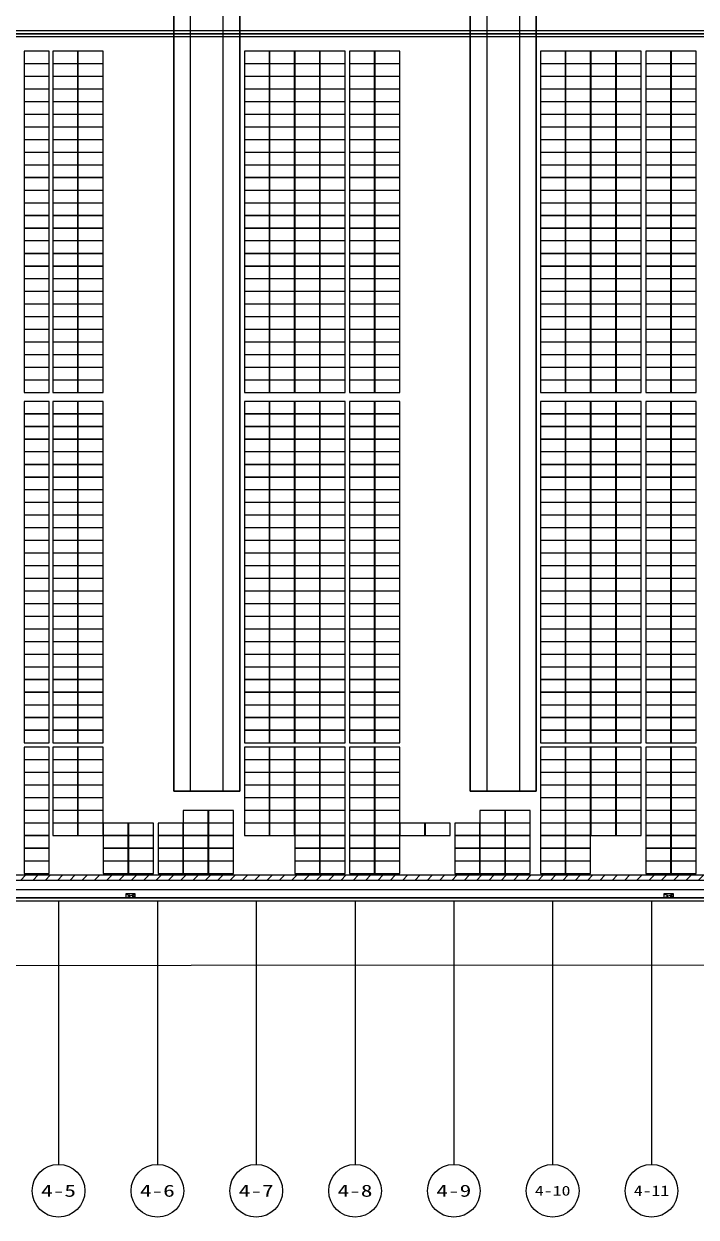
# Model space of a CAD drawing. Header units: metres. Extents: x 1218 to 2690, y 1163 to 1758.
# Drawn here: x 1769.1 to 1830.3, y 1307.3 to 1416 of the extents above; entities that cross this region are included whole.
import ezdxf
from ezdxf.enums import TextEntityAlignment as Align

# ---------------------------------------------------------------- set-up
doc = ezdxf.new("R2010")
doc.units = ezdxf.units.M
for name, color, linetype in [('AXIS', 3, 'Continuous'), ('AXIS_TEXT', 7, 'Continuous'), ('WALL', 9, 'Continuous'), ('单元区域外轮廓', 7, 'ByLayer'), ('屋脊线', 7, 'ByLayer'), ('电缆通道', 7, 'ByLayer'), ('组件', 7, 'ByLayer'), ('运维走道板', 1, 'Continuous'), ('逆变器', 7, 'ByLayer'), ('障碍物', 7, 'ByLayer')]:
    doc.layers.add(name, color=color, linetype=linetype)
doc.styles.add('COMPLEX', font='COMPLEX')

# ---------------------------------------------------------------- blocks, each defined once
blk = doc.blocks.new('_AXISO')
blk.add_circle((0, 0), 0.5)
at = {"layer": 'AXIS_TEXT', "style": 'COMPLEX', "width": 1.041667}
blk.add_attdef('A', text='', height=0.56, dxfattribs=at).set_placement((-0.25, -0.28), (0.25, -0.28), align=Align.FIT)
blk = doc.blocks.new('DT1')
at = {"layer": 'AXIS', "color": 252, "true_color": 0x939598}
for p, q in [((564760, 1865104), (564760, 1841104)), ((573760, 1865104), (573760, 1841104)), ((582760, 1865104), (582760, 1841104)), ((591760, 1865104), (591760, 1841104)), ((600760, 1865104), (600760, 1841104)), ((609760, 1865104), (609760, 1841104)), ((618760, 1865104), (618760, 1841104))]:
    blk.add_line(p, q, dxfattribs=at)
at = {"layer": 'WALL'}
for p, q in [((528310, 1944104), (681610, 1944104)), ((78160, 1865404), (1243360, 1865404)), ((77860, 1865104), (1243660, 1865104))]:
    blk.add_line(p, q, dxfattribs=at)
for points in [[(581260, 1875104), (581260, 2013104), (575260, 2013104), (575260, 1875104)], [(608260, 1875104), (608260, 2013104), (602260, 2013104), (602260, 1875104)], [(528310, 1944404), (681610, 1944404), (681610, 1943804), (528310, 1943804)]]:
    blk.add_lwpolyline(points, close=True, dxfattribs=at)
for points in [[(579760, 1875104), (579760, 2013104), (576760, 2013104), (576760, 1875104), (579760, 1875104)], [(606760, 1875104), (606760, 2013104), (603760, 2013104), (603760, 1875104), (606760, 1875104)], [(681610, 1866104), (528310, 1866104)]]:
    blk.add_lwpolyline(points, dxfattribs=at)
at = {"layer": 'AXIS', "color": 252, "true_color": 0x939598}
ref = blk.add_blockref('_AXISO', (564760, 1838704), dxfattribs=dict(at, xscale=4800, yscale=4800, zscale=4800))
ref.add_attrib('A', '4-5', dxfattribs={"layer": 'AXIS_TEXT', "height": 1093.7}).set_placement((563171, 1838157), (566348, 1838157), align=Align.FIT)
ref = blk.add_blockref('_AXISO', (573760, 1838704), dxfattribs=dict(at, xscale=4800, yscale=4800, zscale=4800))
ref.add_attrib('A', '4-6', dxfattribs={"layer": 'AXIS_TEXT', "height": 1093.7}).set_placement((572171, 1838157), (575348, 1838157), align=Align.FIT)
ref = blk.add_blockref('_AXISO', (582760, 1838704), dxfattribs=dict(at, xscale=4800, yscale=4800, zscale=4800))
ref.add_attrib('A', '4-7', dxfattribs={"layer": 'AXIS_TEXT', "height": 1093.7}).set_placement((581171, 1838157), (584348, 1838157), align=Align.FIT)
ref = blk.add_blockref('_AXISO', (591760, 1838704), dxfattribs=dict(at, xscale=4800, yscale=4800, zscale=4800))
ref.add_attrib('A', '4-8', dxfattribs={"layer": 'AXIS_TEXT', "height": 1093.7}).set_placement((590171, 1838157), (593348, 1838157), align=Align.FIT)
ref = blk.add_blockref('_AXISO', (600760, 1838704), dxfattribs=dict(at, xscale=4800, yscale=4800, zscale=4800))
ref.add_attrib('A', '4-9', dxfattribs={"layer": 'AXIS_TEXT', "height": 1093.7}).set_placement((599171, 1838157), (602348, 1838157), align=Align.FIT)
ref = blk.add_blockref('_AXISO', (609760, 1838704), dxfattribs=dict(at, xscale=4800, yscale=4800, zscale=4800))
ref.add_attrib('A', '4-10', dxfattribs={"layer": 'AXIS_TEXT', "height": 894.9}).set_placement((608141, 1838256), (611379, 1838256), align=Align.FIT)
ref = blk.add_blockref('_AXISO', (618760, 1838704), dxfattribs=dict(at, xscale=4800, yscale=4800, zscale=4800))
ref.add_attrib('A', '4-11', dxfattribs={"layer": 'AXIS_TEXT', "height": 953}).set_placement((617149, 1838227), (620371, 1838227), align=Align.FIT)
blk = doc.blocks.new('*U582')
at = {"layer": '单元区域外轮廓', "color": 2}
blk.add_polyline3d([(582600, -78700, 12000), (-582600, -78700, 12000), (-582600, 78700, 12000), (582600, 78700, 12000)], close=True, dxfattribs=at)
at = {"flags": 1}
for tag in ['unit_id', 'unit_name', 'parapet_height', 'ground_elevation', 'is_enable_parapet']:
    blk.add_attdef(tag, (0, 0), '', height=2.5, dxfattribs=at)
blk = doc.blocks.new('*U583')
at = {"layer": '屋脊线', "color": 30}
for p, q in [((582600, 0, 16000), (-582600, 0, 16000)), ((-582600, -78700, 12000), (582600, -78700, 12000))]:
    blk.add_line(p, q, dxfattribs=at)
at = {"flags": 1}
for tag in ['unit_id', 'unit_name']:
    blk.add_attdef(tag, (0, 0), '', height=2.5, dxfattribs=at)
blk = doc.blocks.new('*U584')
at = {"color": 0}
blk.add_polyline3d([(0, 0, 0), (228, 0, 0), (228, 113, 6), (0, 113, 6)], close=True, dxfattribs=at)
at = {"flags": 1}
for tag in ['silicon-material', 'panel-length', 'panel-width', 'panel-height', 'mounting-hole-spacing1', 'mounting-hole-spacing2', 'userid', 'module-material', 'theme', 'name', 'vmpo', 'voco', 'pmax', 'company-name', 'note', 'id', 'impo', 'isco']:
    blk.add_attdef(tag, (0, 0), '', height=2.5, dxfattribs=at)
blk = doc.blocks.new('*U585')
at = {"layer": '组件', "color": 180}
for p in [(-9914, -272, 1596), (-9653, -272, 1596), (-9423, -272, 1596), (-7908, -272, 1596), (-7678, -272, 1596), (-7449, -272, 1596), (-7219, -272, 1596), (-6951, -272, 1596), (-6721, -272, 1596), (-5211, -272, 1596), (-4982, -272, 1596), (-4752, -272, 1596), (-4522, -272, 1596), (-4252, -272, 1596), (-4022, -272, 1596), (-9914, -387, 1590), (-9653, -387, 1590), (-9423, -387, 1590), (-7908, -387, 1590), (-7678, -387, 1590), (-7449, -387, 1590), (-7219, -387, 1590), (-6951, -387, 1590), (-6721, -387, 1590), (-5211, -387, 1590), (-4982, -387, 1590), (-4752, -387, 1590), (-4522, -387, 1590), (-4252, -387, 1590), (-4022, -387, 1590), (-9914, -502, 1584), (-9653, -502, 1584), (-9423, -502, 1584), (-7908, -502, 1584), (-7678, -502, 1584), (-7449, -502, 1584), (-7219, -502, 1584), (-6951, -502, 1584), (-6721, -502, 1584), (-5211, -502, 1584), (-4982, -502, 1584), (-4752, -502, 1584), (-4522, -502, 1584), (-4252, -502, 1584), (-4022, -502, 1584), (-9914, -618, 1579), (-9653, -618, 1579), (-9423, -618, 1579), (-7908, -618, 1579), (-7678, -618, 1579), (-7449, -618, 1579), (-7219, -618, 1579), (-6951, -618, 1579), (-6721, -618, 1579), (-5211, -618, 1579), (-4982, -618, 1579), (-4752, -618, 1579), (-4522, -618, 1579), (-4252, -618, 1579), (-4022, -618, 1579), (-9914, -733, 1573), (-9653, -733, 1573), (-9423, -733, 1573), (-7908, -733, 1573), (-7678, -733, 1573), (-7449, -733, 1573), (-7219, -733, 1573), (-6951, -733, 1573), (-6721, -733, 1573), (-5211, -733, 1573), (-4982, -733, 1573), (-4752, -733, 1573), (-4522, -733, 1573), (-4252, -733, 1573), (-4022, -733, 1573), (-9914, -848, 1567), (-9653, -848, 1567), (-9423, -848, 1567), (-7908, -848, 1567), (-7678, -848, 1567), (-7449, -848, 1567), (-7219, -848, 1567), (-6951, -848, 1567), (-6721, -848, 1567), (-5211, -848, 1567), (-4982, -848, 1567), (-4752, -848, 1567), (-4522, -848, 1567), (-4252, -848, 1567), (-4022, -848, 1567), (-9914, -963, 1561), (-9653, -963, 1561), (-9423, -963, 1561), (-7908, -963, 1561), (-7678, -963, 1561), (-7449, -963, 1561), (-7219, -963, 1561), (-6951, -963, 1561), (-6721, -963, 1561), (-5211, -963, 1561), (-4982, -963, 1561), (-4752, -963, 1561), (-4522, -963, 1561), (-4252, -963, 1561), (-4022, -963, 1561), (-9914, -1079, 1555), (-9653, -1079, 1555), (-9423, -1079, 1555), (-7908, -1079, 1555), (-7678, -1079, 1555), (-7449, -1079, 1555), (-7219, -1079, 1555), (-6951, -1079, 1555), (-6721, -1079, 1555), (-5211, -1079, 1555), (-4982, -1079, 1555), (-4752, -1079, 1555), (-4522, -1079, 1555), (-4252, -1079, 1555), (-4022, -1079, 1555), (-9914, -1194, 1549), (-9653, -1194, 1549), (-9423, -1194, 1549), (-7908, -1194, 1549), (-7678, -1194, 1549), (-7449, -1194, 1549), (-7219, -1194, 1549), (-6951, -1194, 1549), (-6721, -1194, 1549), (-5211, -1194, 1549), (-4982, -1194, 1549), (-4752, -1194, 1549), (-4522, -1194, 1549), (-4252, -1194, 1549), (-4022, -1194, 1549), (-9914, -1309, 1543), (-9653, -1309, 1543), (-9423, -1309, 1543), (-7908, -1309, 1543), (-7678, -1309, 1543), (-7449, -1309, 1543), (-7219, -1309, 1543), (-6951, -1309, 1543), (-6721, -1309, 1543), (-5211, -1309, 1543), (-4982, -1309, 1543), (-4752, -1309, 1543), (-4522, -1309, 1543), (-4252, -1309, 1543), (-4022, -1309, 1543), (-9914, -1424, 1538), (-9653, -1424, 1538), (-9423, -1424, 1538), (-7908, -1424, 1538), (-7678, -1424, 1538), (-7449, -1424, 1538), (-7219, -1424, 1538), (-6951, -1424, 1538), (-6721, -1424, 1538), (-5211, -1424, 1538), (-4982, -1424, 1538), (-4752, -1424, 1538), (-4522, -1424, 1538), (-4252, -1424, 1538), (-4022, -1424, 1538), (-9914, -1540, 1532), (-9653, -1540, 1532), (-9423, -1540, 1532), (-7908, -1540, 1532), (-7678, -1540, 1532), (-7449, -1540, 1532), (-7219, -1540, 1532), (-6951, -1540, 1532), (-6721, -1540, 1532), (-5211, -1540, 1532), (-4982, -1540, 1532), (-4752, -1540, 1532), (-4522, -1540, 1532), (-4252, -1540, 1532), (-4022, -1540, 1532), (-9914, -1655, 1526), (-9653, -1655, 1526), (-9423, -1655, 1526), (-7908, -1655, 1526), (-7678, -1655, 1526), (-7449, -1655, 1526), (-7219, -1655, 1526), (-6951, -1655, 1526), (-6721, -1655, 1526), (-5211, -1655, 1526), (-4982, -1655, 1526), (-4752, -1655, 1526), (-4522, -1655, 1526), (-4252, -1655, 1526), (-4022, -1655, 1526), (-9914, -1770, 1520), (-9653, -1770, 1520), (-9423, -1770, 1520), (-7908, -1770, 1520), (-7678, -1770, 1520), (-7449, -1770, 1520), (-7219, -1770, 1520), (-6951, -1770, 1520), (-6721, -1770, 1520), (-5211, -1770, 1520), (-4982, -1770, 1520), (-4752, -1770, 1520), (-4522, -1770, 1520), (-4252, -1770, 1520), (-4022, -1770, 1520), (-9914, -1885, 1514), (-9653, -1885, 1514), (-9423, -1885, 1514), (-7908, -1885, 1514), (-7678, -1885, 1514), (-7449, -1885, 1514), (-7219, -1885, 1514), (-6951, -1885, 1514), (-6721, -1885, 1514), (-5211, -1885, 1514), (-4982, -1885, 1514), (-4752, -1885, 1514), (-4522, -1885, 1514), (-4252, -1885, 1514), (-4022, -1885, 1514), (-9914, -2001, 1508), (-9653, -2001, 1508), (-9423, -2001, 1508), (-7908, -2001, 1508), (-7678, -2001, 1508), (-7449, -2001, 1508), (-7219, -2001, 1508), (-6951, -2001, 1508), (-6721, -2001, 1508), (-5211, -2001, 1508), (-4982, -2001, 1508), (-4752, -2001, 1508), (-4522, -2001, 1508), (-4252, -2001, 1508), (-4022, -2001, 1508), (-9914, -2116, 1502), (-9653, -2116, 1502), (-9423, -2116, 1502), (-7908, -2116, 1502), (-7678, -2116, 1502), (-7449, -2116, 1502), (-7219, -2116, 1502), (-6951, -2116, 1502), (-6721, -2116, 1502), (-5211, -2116, 1502), (-4982, -2116, 1502), (-4752, -2116, 1502), (-4522, -2116, 1502), (-4252, -2116, 1502), (-4022, -2116, 1502), (-9914, -2231, 1497), (-9653, -2231, 1497), (-9423, -2231, 1497), (-7908, -2231, 1497), (-7678, -2231, 1497), (-7449, -2231, 1497), (-7219, -2231, 1497), (-6951, -2231, 1497), (-6721, -2231, 1497), (-5211, -2231, 1497), (-4982, -2231, 1497), (-4752, -2231, 1497), (-4522, -2231, 1497), (-4252, -2231, 1497), (-4022, -2231, 1497), (-9914, -2346, 1491), (-9653, -2346, 1491), (-9423, -2346, 1491), (-7908, -2346, 1491), (-7678, -2346, 1491), (-7449, -2346, 1491), (-7219, -2346, 1491), (-6951, -2346, 1491), (-6721, -2346, 1491), (-5211, -2346, 1491), (-4982, -2346, 1491), (-4752, -2346, 1491), (-4522, -2346, 1491), (-4252, -2346, 1491), (-4022, -2346, 1491), (-9914, -2462, 1485), (-9653, -2462, 1485), (-9423, -2462, 1485), (-7908, -2462, 1485), (-7678, -2462, 1485), (-7449, -2462, 1485), (-7219, -2462, 1485), (-6951, -2462, 1485), (-6721, -2462, 1485), (-5211, -2462, 1485), (-4982, -2462, 1485), (-4752, -2462, 1485), (-4522, -2462, 1485), (-4252, -2462, 1485), (-4022, -2462, 1485), (-9914, -2577, 1479), (-9653, -2577, 1479), (-9423, -2577, 1479), (-7908, -2577, 1479), (-7678, -2577, 1479), (-7449, -2577, 1479), (-7219, -2577, 1479), (-6951, -2577, 1479), (-6721, -2577, 1479), (-5211, -2577, 1479), (-4982, -2577, 1479), (-4752, -2577, 1479), (-4522, -2577, 1479), (-4252, -2577, 1479), (-4022, -2577, 1479), (-9914, -2692, 1473), (-9653, -2692, 1473), (-9423, -2692, 1473), (-7908, -2692, 1473), (-7678, -2692, 1473), (-7449, -2692, 1473), (-7219, -2692, 1473), (-6951, -2692, 1473), (-6721, -2692, 1473), (-5211, -2692, 1473), (-4982, -2692, 1473), (-4752, -2692, 1473), (-4522, -2692, 1473), (-4252, -2692, 1473), (-4022, -2692, 1473), (-9914, -2807, 1467), (-9653, -2807, 1467), (-9423, -2807, 1467), (-7908, -2807, 1467), (-7678, -2807, 1467), (-7449, -2807, 1467), (-7219, -2807, 1467), (-6951, -2807, 1467), (-6721, -2807, 1467), (-5211, -2807, 1467), (-4982, -2807, 1467), (-4752, -2807, 1467), (-4522, -2807, 1467), (-4252, -2807, 1467), (-4022, -2807, 1467), (-9914, -2923, 1461), (-9653, -2923, 1461), (-9423, -2923, 1461), (-7908, -2923, 1461), (-7678, -2923, 1461), (-7449, -2923, 1461), (-7219, -2923, 1461), (-6951, -2923, 1461), (-6721, -2923, 1461), (-5211, -2923, 1461), (-4982, -2923, 1461), (-4752, -2923, 1461), (-4522, -2923, 1461), (-4252, -2923, 1461), (-4022, -2923, 1461), (-9914, -3038, 1456), (-9653, -3038, 1456), (-9423, -3038, 1456), (-7908, -3038, 1456), (-7678, -3038, 1456), (-7449, -3038, 1456), (-7219, -3038, 1456), (-6951, -3038, 1456), (-6721, -3038, 1456), (-5211, -3038, 1456), (-4982, -3038, 1456), (-4752, -3038, 1456), (-4522, -3038, 1456), (-4252, -3038, 1456), (-4022, -3038, 1456), (-9914, -3153, 1450), (-9653, -3153, 1450), (-9423, -3153, 1450), (-7908, -3153, 1450), (-7678, -3153, 1450), (-7449, -3153, 1450), (-7219, -3153, 1450), (-6951, -3153, 1450), (-6721, -3153, 1450), (-5211, -3153, 1450), (-4982, -3153, 1450), (-4752, -3153, 1450), (-4522, -3153, 1450), (-4252, -3153, 1450), (-4022, -3153, 1450), (-9914, -3268, 1444), (-9653, -3268, 1444), (-9423, -3268, 1444), (-7908, -3268, 1444), (-7678, -3268, 1444), (-7449, -3268, 1444), (-7219, -3268, 1444), (-6951, -3268, 1444), (-6721, -3268, 1444), (-5211, -3268, 1444), (-4982, -3268, 1444), (-4752, -3268, 1444), (-4522, -3268, 1444), (-4252, -3268, 1444), (-4022, -3268, 1444), (-9914, -3462, 1434), (-9653, -3462, 1434), (-9423, -3462, 1434), (-7908, -3462, 1434), (-7678, -3462, 1434), (-7449, -3462, 1434), (-7219, -3462, 1434), (-6951, -3462, 1434), (-6721, -3462, 1434), (-5211, -3462, 1434), (-4982, -3462, 1434), (-4752, -3462, 1434), (-4522, -3462, 1434), (-4252, -3462, 1434), (-4022, -3462, 1434), (-9914, -3577, 1428), (-9653, -3577, 1428), (-9423, -3577, 1428), (-7908, -3577, 1428), (-7678, -3577, 1428), (-7449, -3577, 1428), (-7219, -3577, 1428), (-6951, -3577, 1428), (-6721, -3577, 1428), (-5211, -3577, 1428), (-4982, -3577, 1428), (-4752, -3577, 1428), (-4522, -3577, 1428), (-4252, -3577, 1428), (-4022, -3577, 1428), (-9914, -3692, 1422), (-9653, -3692, 1422), (-9423, -3692, 1422), (-7908, -3692, 1422), (-7678, -3692, 1422), (-7449, -3692, 1422), (-7219, -3692, 1422), (-6951, -3692, 1422), (-6721, -3692, 1422), (-5211, -3692, 1422), (-4982, -3692, 1422), (-4752, -3692, 1422), (-4522, -3692, 1422), (-4252, -3692, 1422), (-4022, -3692, 1422), (-9914, -3807, 1417), (-9653, -3807, 1417), (-9423, -3807, 1417), (-7908, -3807, 1417), (-7678, -3807, 1417), (-7449, -3807, 1417), (-7219, -3807, 1417), (-6951, -3807, 1417), (-6721, -3807, 1417), (-5211, -3807, 1417), (-4982, -3807, 1417), (-4752, -3807, 1417), (-4522, -3807, 1417), (-4252, -3807, 1417), (-4022, -3807, 1417), (-9914, -3923, 1411), (-9653, -3923, 1411), (-9423, -3923, 1411), (-7908, -3923, 1411), (-7678, -3923, 1411), (-7449, -3923, 1411), (-7219, -3923, 1411), (-6951, -3923, 1411), (-6721, -3923, 1411), (-5211, -3923, 1411), (-4982, -3923, 1411), (-4752, -3923, 1411), (-4522, -3923, 1411), (-4252, -3923, 1411), (-4022, -3923, 1411), (-9914, -4038, 1405), (-9653, -4038, 1405), (-9423, -4038, 1405), (-7908, -4038, 1405), (-7678, -4038, 1405), (-7449, -4038, 1405), (-7219, -4038, 1405), (-6951, -4038, 1405), (-6721, -4038, 1405), (-5211, -4038, 1405), (-4982, -4038, 1405), (-4752, -4038, 1405), (-4522, -4038, 1405), (-4252, -4038, 1405), (-4022, -4038, 1405), (-9914, -4153, 1399), (-9653, -4153, 1399), (-9423, -4153, 1399), (-7908, -4153, 1399), (-7678, -4153, 1399), (-7449, -4153, 1399), (-7219, -4153, 1399), (-6951, -4153, 1399), (-6721, -4153, 1399), (-5211, -4153, 1399), (-4982, -4153, 1399), (-4752, -4153, 1399), (-4522, -4153, 1399), (-4252, -4153, 1399), (-4022, -4153, 1399), (-9914, -4268, 1393), (-9653, -4268, 1393), (-9423, -4268, 1393), (-7908, -4268, 1393), (-7678, -4268, 1393), (-7449, -4268, 1393), (-7219, -4268, 1393), (-6951, -4268, 1393), (-6721, -4268, 1393), (-5211, -4268, 1393), (-4982, -4268, 1393), (-4752, -4268, 1393), (-4522, -4268, 1393), (-4252, -4268, 1393), (-4022, -4268, 1393), (-9914, -4384, 1387), (-9653, -4384, 1387), (-9423, -4384, 1387), (-7908, -4384, 1387), (-7678, -4384, 1387), (-7449, -4384, 1387), (-7219, -4384, 1387), (-6951, -4384, 1387), (-6721, -4384, 1387), (-5211, -4384, 1387), (-4982, -4384, 1387), (-4752, -4384, 1387), (-4522, -4384, 1387), (-4252, -4384, 1387), (-4022, -4384, 1387), (-9914, -4499, 1381), (-9653, -4499, 1381), (-9423, -4499, 1381), (-7908, -4499, 1381), (-7678, -4499, 1381), (-7449, -4499, 1381), (-7219, -4499, 1381), (-6951, -4499, 1381), (-6721, -4499, 1381), (-5211, -4499, 1381), (-4982, -4499, 1381), (-4752, -4499, 1381), (-4522, -4499, 1381), (-4252, -4499, 1381), (-4022, -4499, 1381), (-9914, -4614, 1375), (-9653, -4614, 1375), (-9423, -4614, 1375), (-7908, -4614, 1375), (-7678, -4614, 1375), (-7449, -4614, 1375), (-7219, -4614, 1375), (-6951, -4614, 1375), (-6721, -4614, 1375), (-5211, -4614, 1375), (-4982, -4614, 1375), (-4752, -4614, 1375), (-4522, -4614, 1375), (-4252, -4614, 1375), (-4022, -4614, 1375), (-9914, -4729, 1370), (-9653, -4729, 1370), (-9423, -4729, 1370), (-7908, -4729, 1370), (-7678, -4729, 1370), (-7449, -4729, 1370), (-7219, -4729, 1370), (-6951, -4729, 1370), (-6721, -4729, 1370), (-5211, -4729, 1370), (-4982, -4729, 1370), (-4752, -4729, 1370), (-4522, -4729, 1370), (-4252, -4729, 1370), (-4022, -4729, 1370), (-9914, -4845, 1364), (-9653, -4845, 1364), (-9423, -4845, 1364), (-7908, -4845, 1364), (-7678, -4845, 1364), (-7449, -4845, 1364), (-7219, -4845, 1364), (-6951, -4845, 1364), (-6721, -4845, 1364), (-5211, -4845, 1364), (-4982, -4845, 1364), (-4752, -4845, 1364), (-4522, -4845, 1364), (-4252, -4845, 1364), (-4022, -4845, 1364), (-9914, -4960, 1358), (-9653, -4960, 1358), (-9423, -4960, 1358), (-7908, -4960, 1358), (-7678, -4960, 1358), (-7449, -4960, 1358), (-7219, -4960, 1358), (-6951, -4960, 1358), (-6721, -4960, 1358), (-5211, -4960, 1358), (-4982, -4960, 1358), (-4752, -4960, 1358), (-4522, -4960, 1358), (-4252, -4960, 1358), (-4022, -4960, 1358), (-9914, -5075, 1352), (-9653, -5075, 1352), (-9423, -5075, 1352), (-7908, -5075, 1352), (-7678, -5075, 1352), (-7449, -5075, 1352), (-7219, -5075, 1352), (-6951, -5075, 1352), (-6721, -5075, 1352), (-5211, -5075, 1352), (-4982, -5075, 1352), (-4752, -5075, 1352), (-4522, -5075, 1352), (-4252, -5075, 1352), (-4022, -5075, 1352), (-9914, -5190, 1346), (-9653, -5190, 1346), (-9423, -5190, 1346), (-7908, -5190, 1346), (-7678, -5190, 1346), (-7449, -5190, 1346), (-7219, -5190, 1346), (-6951, -5190, 1346), (-6721, -5190, 1346), (-5211, -5190, 1346), (-4982, -5190, 1346), (-4752, -5190, 1346), (-4522, -5190, 1346), (-4252, -5190, 1346), (-4022, -5190, 1346), (-9914, -5306, 1340), (-9653, -5306, 1340), (-9423, -5306, 1340), (-7908, -5306, 1340), (-7678, -5306, 1340), (-7449, -5306, 1340), (-7219, -5306, 1340), (-6951, -5306, 1340), (-6721, -5306, 1340), (-5211, -5306, 1340), (-4982, -5306, 1340), (-4752, -5306, 1340), (-4522, -5306, 1340), (-4252, -5306, 1340), (-4022, -5306, 1340), (-9914, -5421, 1334), (-9653, -5421, 1334), (-9423, -5421, 1334), (-7908, -5421, 1334), (-7678, -5421, 1334), (-7449, -5421, 1334), (-7219, -5421, 1334), (-6951, -5421, 1334), (-6721, -5421, 1334), (-5211, -5421, 1334), (-4982, -5421, 1334), (-4752, -5421, 1334), (-4522, -5421, 1334), (-4252, -5421, 1334), (-4022, -5421, 1334), (-9914, -5536, 1329), (-9653, -5536, 1329), (-9423, -5536, 1329), (-7908, -5536, 1329), (-7678, -5536, 1329), (-7449, -5536, 1329), (-7219, -5536, 1329), (-6951, -5536, 1329), (-6721, -5536, 1329), (-5211, -5536, 1329), (-4982, -5536, 1329), (-4752, -5536, 1329), (-4522, -5536, 1329), (-4252, -5536, 1329), (-4022, -5536, 1329), (-9914, -5651, 1323), (-9653, -5651, 1323), (-9423, -5651, 1323), (-7908, -5651, 1323), (-7678, -5651, 1323), (-7449, -5651, 1323), (-7219, -5651, 1323), (-6951, -5651, 1323), (-6721, -5651, 1323), (-5211, -5651, 1323), (-4982, -5651, 1323), (-4752, -5651, 1323), (-4522, -5651, 1323), (-4252, -5651, 1323), (-4022, -5651, 1323), (-9914, -5767, 1317), (-9653, -5767, 1317), (-9423, -5767, 1317), (-7908, -5767, 1317), (-7678, -5767, 1317), (-7449, -5767, 1317), (-7219, -5767, 1317), (-6951, -5767, 1317), (-6721, -5767, 1317), (-5211, -5767, 1317), (-4982, -5767, 1317), (-4752, -5767, 1317), (-4522, -5767, 1317), (-4252, -5767, 1317), (-4022, -5767, 1317), (-9914, -5882, 1311), (-9653, -5882, 1311), (-9423, -5882, 1311), (-7908, -5882, 1311), (-7678, -5882, 1311), (-7449, -5882, 1311), (-7219, -5882, 1311), (-6951, -5882, 1311), (-6721, -5882, 1311), (-5211, -5882, 1311), (-4982, -5882, 1311), (-4752, -5882, 1311), (-4522, -5882, 1311), (-4252, -5882, 1311), (-4022, -5882, 1311), (-9914, -5997, 1305), (-9653, -5997, 1305), (-9423, -5997, 1305), (-7908, -5997, 1305), (-7678, -5997, 1305), (-7449, -5997, 1305), (-7219, -5997, 1305), (-6951, -5997, 1305), (-6721, -5997, 1305), (-5211, -5997, 1305), (-4982, -5997, 1305), (-4752, -5997, 1305), (-4522, -5997, 1305), (-4252, -5997, 1305), (-4022, -5997, 1305), (-9914, -6112, 1299), (-9653, -6112, 1299), (-9423, -6112, 1299), (-7908, -6112, 1299), (-7678, -6112, 1299), (-7449, -6112, 1299), (-7219, -6112, 1299), (-6951, -6112, 1299), (-6721, -6112, 1299), (-5211, -6112, 1299), (-4982, -6112, 1299), (-4752, -6112, 1299), (-4522, -6112, 1299), (-4252, -6112, 1299), (-4022, -6112, 1299), (-9914, -6228, 1293), (-9653, -6228, 1293), (-9423, -6228, 1293), (-7908, -6228, 1293), (-7678, -6228, 1293), (-7449, -6228, 1293), (-7219, -6228, 1293), (-6951, -6228, 1293), (-6721, -6228, 1293), (-5211, -6228, 1293), (-4982, -6228, 1293), (-4752, -6228, 1293), (-4522, -6228, 1293), (-4252, -6228, 1293), (-4022, -6228, 1293), (-9914, -6343, 1288), (-9653, -6343, 1288), (-9423, -6343, 1288), (-7908, -6343, 1288), (-7678, -6343, 1288), (-7449, -6343, 1288), (-7219, -6343, 1288), (-6951, -6343, 1288), (-6721, -6343, 1288), (-5211, -6343, 1288), (-4982, -6343, 1288), (-4752, -6343, 1288), (-4522, -6343, 1288), (-4252, -6343, 1288), (-4022, -6343, 1288), (-9914, -6458, 1282), (-9653, -6458, 1282), (-9423, -6458, 1282), (-7908, -6458, 1282), (-7678, -6458, 1282), (-7449, -6458, 1282), (-7219, -6458, 1282), (-6951, -6458, 1282), (-6721, -6458, 1282), (-5211, -6458, 1282), (-4982, -6458, 1282), (-4752, -6458, 1282), (-4522, -6458, 1282), (-4252, -6458, 1282), (-4022, -6458, 1282), (-9653, -6611, 1274), (-9423, -6611, 1274), (-7908, -6611, 1274), (-7678, -6611, 1274), (-7449, -6611, 1274), (-7219, -6611, 1274), (-6951, -6611, 1274), (-6721, -6611, 1274), (-5211, -6611, 1274), (-4982, -6611, 1274), (-4752, -6611, 1274), (-4522, -6611, 1274), (-4252, -6611, 1274), (-4022, -6611, 1274), (-9653, -6727, 1268), (-9423, -6727, 1268), (-7908, -6727, 1268), (-7678, -6727, 1268), (-7449, -6727, 1268), (-7219, -6727, 1268), (-6951, -6727, 1268), (-6721, -6727, 1268), (-5211, -6727, 1268), (-4982, -6727, 1268), (-4752, -6727, 1268), (-4522, -6727, 1268), (-4252, -6727, 1268), (-4022, -6727, 1268), (-9653, -6842, 1262), (-9423, -6842, 1262), (-7908, -6842, 1262), (-7678, -6842, 1262), (-7449, -6842, 1262), (-7219, -6842, 1262), (-6951, -6842, 1262), (-6721, -6842, 1262), (-5211, -6842, 1262), (-4982, -6842, 1262), (-4752, -6842, 1262), (-4522, -6842, 1262), (-4252, -6842, 1262), (-4022, -6842, 1262), (-9653, -6957, 1256), (-9423, -6957, 1256), (-7908, -6957, 1256), (-7678, -6957, 1256), (-7449, -6957, 1256), (-7219, -6957, 1256), (-6951, -6957, 1256), (-6721, -6957, 1256), (-5211, -6957, 1256), (-4982, -6957, 1256), (-4752, -6957, 1256), (-4522, -6957, 1256), (-4252, -6957, 1256), (-4022, -6957, 1256), (-9653, -7072, 1251), (-9423, -7072, 1251), (-7908, -7072, 1251), (-7678, -7072, 1251), (-7449, -7072, 1251), (-7219, -7072, 1251), (-6951, -7072, 1251), (-6721, -7072, 1251), (-5211, -7072, 1251), (-4982, -7072, 1251), (-4752, -7072, 1251), (-4522, -7072, 1251), (-4252, -7072, 1251), (-4022, -7072, 1251), (-9423, -7188, 1245), (-8464, -7188, 1245), (-8234, -7188, 1245), (-7908, -7188, 1245), (-7678, -7188, 1245), (-7449, -7188, 1245), (-7219, -7188, 1245), (-6951, -7188, 1245), (-6721, -7188, 1245), (-5762, -7188, 1245), (-5532, -7188, 1245), (-5211, -7188, 1245), (-4982, -7188, 1245), (-4752, -7188, 1245), (-4522, -7188, 1245), (-4252, -7188, 1245), (-4022, -7188, 1245), (-9423, -7303, 1239), (-9193, -7303, 1239), (-8963, -7303, 1239), (-8694, -7303, 1239), (-8464, -7303, 1239), (-8234, -7303, 1239), (-7908, -7303, 1239), (-7678, -7303, 1239), (-7449, -7303, 1239), (-7219, -7303, 1239), (-6951, -7303, 1239), (-6721, -7303, 1239), (-6491, -7303, 1239), (-6262, -7303, 1239), (-5992, -7303, 1239), (-5762, -7303, 1239), (-5532, -7303, 1239), (-5211, -7303, 1239), (-4982, -7303, 1239), (-4752, -7303, 1239), (-4522, -7303, 1239), (-4252, -7303, 1239), (-4022, -7303, 1239), (-9193, -7418, 1233), (-8963, -7418, 1233), (-8694, -7418, 1233), (-8464, -7418, 1233), (-8234, -7418, 1233), (-7449, -7418, 1233), (-7219, -7418, 1233), (-6951, -7418, 1233), (-6721, -7418, 1233), (-5992, -7418, 1233), (-5762, -7418, 1233), (-5532, -7418, 1233), (-5211, -7418, 1233), (-4982, -7418, 1233), (-4252, -7418, 1233), (-4022, -7418, 1233), (-9193, -7533, 1227), (-8963, -7533, 1227), (-8694, -7533, 1227), (-8464, -7533, 1227), (-8234, -7533, 1227), (-7449, -7533, 1227), (-7219, -7533, 1227), (-6951, -7533, 1227), (-6721, -7533, 1227), (-5992, -7533, 1227), (-5762, -7533, 1227), (-5532, -7533, 1227), (-5211, -7533, 1227), (-4982, -7533, 1227), (-4252, -7533, 1227), (-4022, -7533, 1227), (-9193, -7649, 1221), (-8963, -7649, 1221), (-8694, -7649, 1221), (-8464, -7649, 1221), (-8234, -7649, 1221), (-7449, -7649, 1221), (-7219, -7649, 1221), (-6951, -7649, 1221), (-6721, -7649, 1221), (-5992, -7649, 1221), (-5762, -7649, 1221), (-5532, -7649, 1221), (-5211, -7649, 1221), (-4982, -7649, 1221), (-4252, -7649, 1221), (-4022, -7649, 1221)]:
    blk.add_blockref('*U584', p, dxfattribs=at)
at = {"layer": '组件', "color": 110}
for p in [(-9914, -6611, 1274), (-9914, -6727, 1268), (-9914, -6842, 1262), (-9914, -6957, 1256), (-9914, -7072, 1251), (-9914, -7188, 1245), (-9653, -7188, 1245), (-9914, -7303, 1239), (-9653, -7303, 1239), (-9914, -7418, 1233), (-9914, -7533, 1227), (-9914, -7649, 1221)]:
    blk.add_blockref('*U584', p, dxfattribs=at)
at = {"flags": 1}
for tag in ['tilt', 'azimuth', 'mode', 'align', 'array-mode', 'panel-x', 'panel-y', 'offset-x', 'offset-y', 'panel-per-row', 'bracket-type', 'bracket-value', 'row-per-array']:
    blk.add_attdef(tag, (0, 0), '', height=2.5, dxfattribs=at)
blk = doc.blocks.new('*U621', base_point=(44, 18))
at = {"color": 0}
for p, q in [((0, 0), (87, 36)), ((57, 18), (82, 18)), ((57, 10), (82, 10))]:
    blk.add_line(p, q, dxfattribs=at)
blk.add_lwpolyline([(0, 0), (87, 0), (87, 36), (0, 36)], close=True, dxfattribs=at)
blk.add_lwpolyline([(5, 27, -0.6815), (16, 30), (26, 24, 0.6815), (37, 27)], format="xyb", dxfattribs=at)
blk = doc.blocks.new('*U623', base_point=(44, 18))
at = {"color": 0}
for p, q in [((0, 0), (87, 36)), ((57, 18), (82, 18)), ((57, 10), (82, 10))]:
    blk.add_line(p, q, dxfattribs=at)
blk.add_lwpolyline([(0, 0), (87, 0), (87, 36), (0, 36)], close=True, dxfattribs=at)
blk.add_lwpolyline([(5, 27, -0.6815), (16, 30), (26, 24, 0.6815), (37, 27)], format="xyb", dxfattribs=at)
blk = doc.blocks.new('*U668')
at = {"layer": '障碍物', "color": 1}
blk.add_polyline3d([(-85500, 0, 10), (-79500, 0, 10), (-79500, -69000, 10), (-85500, -69000, 10)], close=True, dxfattribs=at)
at = {"flags": 1}
for tag in ['height', 'shape']:
    blk.add_attdef(tag, (0, 0), '', height=2.5, dxfattribs=at)
blk = doc.blocks.new('*U672')
at = {"layer": '障碍物', "color": 1}
blk.add_polyline3d([(-58500, 0, 10), (-52500, 0, 10), (-52500, -69000, 10), (-58500, -69000, 10)], close=True, dxfattribs=at)
at = {"flags": 1}
for tag in ['height', 'shape']:
    blk.add_attdef(tag, (0, 0), '', height=2.5, dxfattribs=at)
blk = doc.blocks.new('*U676')
at = {"layer": '障碍物', "color": 1}
blk.add_polyline3d([(-85500, 69000, 10), (-79500, 69000, 10), (-79500, 0, 10), (-85500, 0, 10)], close=True, dxfattribs=at)
at = {"flags": 1}
for tag in ['height', 'shape']:
    blk.add_attdef(tag, (0, 0), '', height=2.5, dxfattribs=at)
blk = doc.blocks.new('*U677')
at = {"layer": '障碍物', "color": 1}
blk.add_polyline3d([(-58500, 69000, 10), (-52500, 69000, 10), (-52500, 0, 10), (-58500, 0, 10)], close=True, dxfattribs=at)
at = {"flags": 1}
for tag in ['height', 'shape']:
    blk.add_attdef(tag, (0, 0), '', height=2.5, dxfattribs=at)

msp = doc.modelspace()

# ---------------------------------------------------------------- hatches: boundary and pattern name
at = {"layer": '运维走道板'}
h = msp.add_hatch(dxfattribs=at)
h.set_pattern_fill('ANSI31', color=1, scale=0.5)
h.set_pattern_definition([(45, (3149.2461, -2479.9126), (-0.561266, 0.561266), [])])
h.paths.add_polyline_path([(1736.63, 1338.53), (2077.67, 1338.53), (2077.67, 1338.03), (1736.63, 1338.03)])

# ---------------------------------------------------------------- linework, layer by layer
at = {"layer": '单元区域外轮廓', "color": 4, "elevation": 12}
msp.add_lwpolyline([(2450.82, 1336.45), (1285.62, 1336.45), (1285.62, 1493.85), (2450.82, 1493.85)], close=True, dxfattribs=at)
at = {"layer": '屋脊线', "color": 30, "elevation": 16}
msp.add_lwpolyline([(1285.62, 1415.15), (2450.82, 1415.15)], dxfattribs=at)
at = {"layer": '电缆通道', "color": 6}
msp.add_polyline3d([(1736.31, 1330.26, 0.01), (1976.17, 1330.42, 0.01)], dxfattribs=at)
at = {"layer": '运维走道板', "elevation": 12.3}
msp.add_lwpolyline([(1736.63, 1338.53), (2077.67, 1338.53), (2077.67, 1338.03), (1736.63, 1338.03), (1736.63, 1338.53)], dxfattribs=at)
at = {"layer": '障碍物', "color": 2, "elevation": 12.3}
for points in [[(1782.72, 1484.15), (1788.72, 1484.15), (1788.72, 1415.15), (1782.72, 1415.15)], [(1809.72, 1484.15), (1815.72, 1484.15), (1815.72, 1415.15), (1809.72, 1415.15)], [(1782.72, 1415.15), (1788.72, 1415.15), (1788.72, 1346.15), (1782.72, 1346.15)], [(1809.72, 1415.15), (1815.72, 1415.15), (1815.72, 1346.15), (1809.72, 1346.15)]]:
    msp.add_lwpolyline(points, close=True, dxfattribs=at)

# ---------------------------------------------------------------- block references
at = {"xscale": 0.001, "yscale": 0.001, "zscale": 0.001}
msp.add_blockref('DT1', (1207.46, -528.95, 12.3), dxfattribs=at)
at = {"layer": '单元区域外轮廓', "xscale": 0.001, "yscale": 0.001, "zscale": 0.001}
msp.add_blockref('*U582', (1868.22, 1415.15), dxfattribs=at)
at = {"layer": '屋脊线', "xscale": 0.001, "yscale": 0.001, "zscale": 0.001}
msp.add_blockref('*U583', (1868.22, 1415.15), dxfattribs=at)
at = {"layer": '组件', "xscale": 0.01, "yscale": 0.01, "zscale": 0.01}
msp.add_blockref('*U585', (1868.22, 1415.15), dxfattribs=at)
at = {"layer": '逆变器', "xscale": 0.01, "yscale": 0.01, "zscale": 0.01}
for name, p in [('*U621', (1778.78, 1336.63, 12.58)), ('*U623', (1827.79, 1336.63, 12.58))]:
    msp.add_blockref(name, p, dxfattribs=at)
at = {"layer": '障碍物', "xscale": 0.001, "yscale": 0.001, "zscale": 0.001}
for name in ['*U676', '*U677', '*U668', '*U672']:
    msp.add_blockref(name, (1868.22, 1415.15), dxfattribs=at)

doc.saveas('drawing.dxf')
